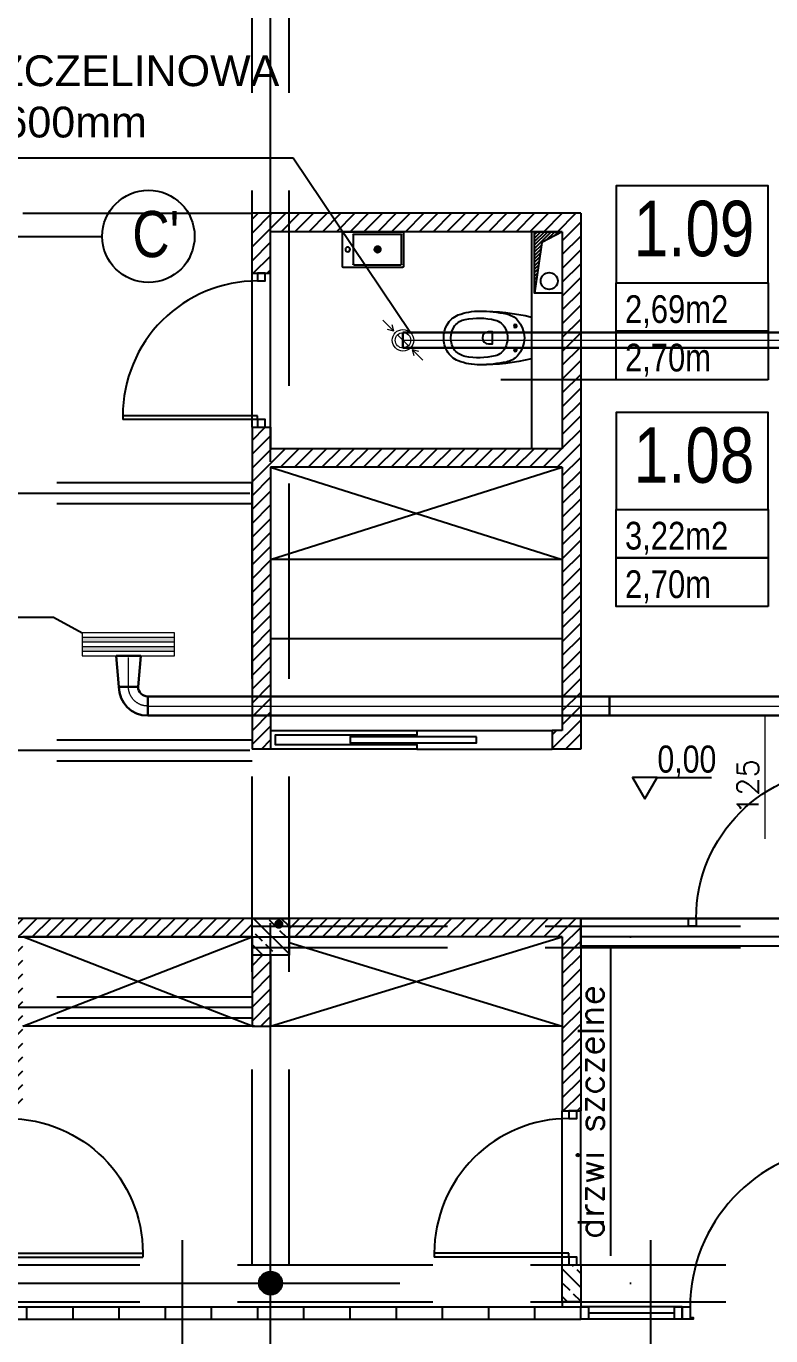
# Model space of a CAD drawing. Header units: millimetres. Extents: x -135140 to 267856, y -70704 to 149933.
# Drawn here: x 172045 to 176882, y -20799 to -12292 of the extents above; entities that cross this region are included whole.
import ezdxf
from ezdxf.enums import TextEntityAlignment as Align

# ---------------------------------------------------------------- set-up
doc = ezdxf.new("R2010")
doc.units = ezdxf.units.MM
doc.header["$LTSCALE"] = 99.9
for name, pattern in [('ACAD_ISO03W100', [30, 12, -18]), ('ACAD_ISO10W100', [18, 12, -3, 0, -3]), ('AUDIT_D_080509132939-0', [0]), ('DASHDOT', [25.4, 12.7, -6.35, 0, -6.35]), ('HIDDEN', [9.525, 6.35, -3.175])]:
    doc.linetypes.add(name, pattern=pattern)
for name, color, linetype in [('+48_ARMATURA', 251, 'Continuous'), ('+48_HACZE', 253, 'Continuous'), ('+48_KOTY', 250, 'Continuous'), ('+48_MEBLE', 251, 'Continuous'), ('+48_OPISY T', 251, 'Continuous'), ('+48_OPISY_POM', 250, 'Continuous'), ('+48_OSIE', 8, 'Continuous'), ('+48_PODCIĄG', 250, 'ACAD_ISO03W100'), ('+48_PRZEBICIA', 143, 'Continuous'), ('+48_SCIANY', 250, 'Continuous'), ('+48_SPUSTY', 150, 'Continuous'), ('+48_STOLARKA_DRZWI', 250, 'Continuous'), ('+48_STOLARKA_OKNA', 250, 'Continuous'), ('+48_SŁUPY', 251, 'Continuous'), ('+48_WIDOK', 250, 'Continuous'), ('+48_ŚCIANY_GK', 250, 'Continuous'), ('+48_ŻELBET', 250, 'Continuous'), ('ESI PROWADZĄCA', 3, 'Continuous'), ('ŚCIANY_', 250, 'Continuous')]:
    doc.layers.add(name, color=color, linetype=linetype)
for name, color, linetype, lineweight in [('2DH_SYM', 64, 'Continuous', 18), ('2DL_OBJ', 64, 'Continuous', 18), ('2DL_PRO_N1', 10, 'Continuous', 30), ('2DL_PRO_W11', 160, 'Continuous', 30), ('CP_AXISAC', 7, 'DASHDOT', 0), ('WENTYLACJA NAPISY', 7, 'Continuous', 25)]:
    doc.layers.add(name, color=color, linetype=linetype, lineweight=lineweight)
doc.styles.add('CP_ATTR', font='ROMANS.SHX')
doc.styles.get("Standard").update_dxf_attribs({"font": 'ARIAL.TTF'})
doc.styles.add('WRP_ARIAL', font='ARIAL.TTF', dxfattribs={"width": 0.8})

# ---------------------------------------------------------------- blocks, each defined once
blk = doc.blocks.new('drzwi')
at = {"layer": '+48_STOLARKA_DRZWI'}
for p, q in [((-2, 0), (-2, -70)), ((0, 0), (-2, 0)), ((0, 0), (0, -70)), ((-2, -70), (0, -70))]:
    blk.add_line(p, q, dxfattribs=at)
blk.add_arc((-2, 0), 70, 180, 270, dxfattribs=at)
blk = doc.blocks.new('DRZWI_90')
at = {"layer": '+48_STOLARKA_DRZWI'}
for points in [[(36405.46, 16749.33), (36405.46, 16744.33), (36410.46, 16744.33), (36410.46, 16749.33)], [(36405.46, 16654.33), (36405.46, 16649.33), (36410.46, 16649.33), (36410.46, 16654.33)]]:
    blk.add_lwpolyline(points, close=True, dxfattribs=at)
at = {"layer": '+48_STOLARKA_DRZWI', "xscale": 1.25, "yscale": 1.25, "zscale": 1.25, "rotation": 270}
blk.add_blockref('drzwi', (36405.46, 16654.33), dxfattribs=at)
blk = doc.blocks.new('wc_ego')
at = {"layer": '+48_ARMATURA'}
for p, q in [((13.6, 0), (-13.6, 0)), ((-9.2, -10.5), (-6.3, -10.5)), ((9.2, -10.5), (6.3, -10.5))]:
    blk.add_line(p, q, dxfattribs=at)
for points in [[(14.92, -47.55, 0.091012), (17.5, -33.49, 0.04468), (15.64, -16.3, 0.150678), (11.63, -9.05, 0.380316), (-11.63, -9.05, 0.150678), (-15.64, -16.3, 0.04468), (-17.5, -33.49, 0.091012), (-14.92, -47.55, 0.171854), (-8.54, -54.79, 0.258868), (8.54, -54.79, 0.171854)], [(-6.33, -17.09, 0.228329), (-11.6, -23.64, 0.112012), (-12.01, -43.05, 0.161795), (-8.11, -49.75, 0.320353), (8.11, -49.75, 0.161795), (12.01, -43.05, 0.112012), (11.6, -23.64, 0.228329), (6.33, -17.09, 0.236897)]]:
    blk.add_lwpolyline(points, format="xyb", close=True, dxfattribs=at)
blk.add_lwpolyline([(-3.86, -27.96), (-3.86, -25.31), (3.94, -25.31), (3.94, -27.96, -1), (-3.86, -27.96, -1)], format="xyb", dxfattribs=at)
for centre in [(-7.75, -10.5), (7.75, -10.5)]:
    blk.add_circle(centre, 1, dxfattribs=at)
for centre, start, end in [((128.21, -33.49), 166.71401, 180), ((-128.21, -33.49), 0, 13.28599)]:
    blk.add_arc(centre, 145.71, start, end, dxfattribs=at)
blk = doc.blocks.new('UMYWALKA_40')
at = {"layer": '+48_MEBLE'}
for p, q in [((-200, -225), (-200, 0)), ((200, 0), (-200, 0)), ((200, 0), (200, -225)), ((-185, -210), (-185, -20)), ((123, -15), (-180, -15)), ((128, -20), (128, -210)), ((-8, -115), (-52, -115)), ((-30, -93), (-30, -137)), ((195, -230), (-195, -230)), ((123, -215), (-180, -215))]:
    blk.add_line(p, q, dxfattribs=at)
for centre, radius in [((-30, -115), 20), ((-30, -115), 13), ((164, -115), 15)]:
    blk.add_circle(centre, radius, dxfattribs=at)
for centre, start, end in [((-180, -20), 90, 180), ((123, -20), 0, 90), ((-195, -225), 180, 270), ((-180, -210), 180, 270), ((123, -210), 270, 0), ((195, -225), 270, 0)]:
    blk.add_arc(centre, 5, start, end, dxfattribs=at)
blk = doc.blocks.new('y')
at = {"layer": '+48_MEBLE', "extrusion": (0, 0, -1)}
for centre, major_axis, start_param, end_param in [((69766.15, 11516.72), (-0.354, 0.354), 5.497787, 7.068583), ((69796.45, 11516.72), (0.354, 0.354), -0.785398, 0.785398), ((69762.05, 11507.22), (1.06, 1.06), 3.926991, 10.210176), ((69781.45, 11507.22), (-1.41, 1.41), 5.497787, 7.068583), ((69781.45, 11507.22), (-1.41, 1.41), 10.210176, 11.780972), ((69781.45, 11507.22), (0.919, 0.919), 3.926991, 5.497787), ((69781.45, 11507.22), (0.919, 0.919), 8.63938, 10.210176), ((69781.45, 11507.22), (-1.41, 1.41), 7.068583, 8.63938), ((69781.45, 11507.22), (0.919, 0.919), 5.497787, 7.068583), ((69781.45, 11507.22), (0.919, 0.919), 7.068583, 8.63938), ((69781.45, 11507.22), (-1.41, 1.41), 8.63938, 10.210176), ((69758.95, 11496.22), (0.354, 0.354), 2.356194, 3.926991), ((69766.15, 11497.72), (0.354, 0.354), 2.356194, 3.926991), ((69796.45, 11497.72), (-0.354, 0.354), 2.356194, 3.926991), ((69797.95, 11496.22), (-0.354, 0.354), 2.356194, 3.926991)]:
    blk.add_ellipse(centre, major_axis=major_axis, ratio=1, start_param=start_param, end_param=end_param, dxfattribs=at)
at = {"layer": '+48_ARMATURA', "xscale": -0.09999999999854481, "yscale": 0.1000000000058208, "zscale": 0.1}
blk.add_blockref('UMYWALKA_40', (69778.45, 11518.72), dxfattribs=at)
blk = doc.blocks.new('OZN_OSI')
at = {"layer": '+48_OSIE', "linetype": 'Continuous', "ltscale": 5}
blk.add_circle((0, -30), 30, dxfattribs=at)
at = {"layer": '+48_OSIE', "linetype": 'Continuous', "ltscale": 5, "style": 'WRP_ARIAL', "width": 0.8}
blk.add_attdef('NR', (-23.26, -43.54), '', height=30, dxfattribs=at)
blk = doc.blocks.new('OPISY_POM_METKA')
at = {"layer": '+48_OPISY_POM', "ltscale": 5}
for points in [[(0, -70), (109.71, -70), (109.71, 0), (0, 0)], [(109.71, -105), (0, -105), (0, -70), (109.71, -70)]]:
    blk.add_lwpolyline(points, close=True, dxfattribs=at)
at = {"layer": '+48_OPISY_POM'}
blk.add_lwpolyline([(109.71, -140), (0, -140), (0, -105), (109.71, -105)], close=True, dxfattribs=at)
at = {"layer": '+48_OPISY_POM', "ltscale": 5, "style": 'WRP_ARIAL', "width": 0.8}
for tag, p, height in [('NRPOM', (25.76, -50.8), 40), ('POW', (6.35, -98.98), 20)]:
    blk.add_attdef(tag, p, '', height=height, dxfattribs=at)
at = {"layer": '+48_OPISY_POM', "style": 'WRP_ARIAL', "width": 0.8}
blk.add_attdef('H', (6.35, -133.98), '', height=20, dxfattribs=at)
blk = doc.blocks.new('drzwi_100')
at = {"layer": '+48_STOLARKA_DRZWI'}
for points in [[(-110, -5), (-105, -5), (-105, 0), (-110, 0)], [(-5, -5), (0, -5), (0, 0), (-5, 0)]]:
    blk.add_lwpolyline(points, close=True, dxfattribs=at)
at = {"layer": '+48_STOLARKA_DRZWI', "xscale": 1.388888888890506, "yscale": 1.388888888888687, "zscale": 1.388888888888889}
blk.add_blockref('drzwi', (-5, -5), dxfattribs=at)
blk = doc.blocks.new('2DLAC041')
for p, q in [((0.6, 0.6), (1.3, 1.3)), ((0.6, 0.6), (0.7, 1)), ((-0.354, -0.354), (0.354, 0.354)), ((0.6, 0.6), (1, 0.7)), ((-1.3, -1.3), (-0.6, -0.6)), ((-0.6, -0.6), (-1, -0.7)), ((-0.6, -0.6), (-0.7, -1))]:
    blk.add_line(p, q)
for radius in [0.7, 0.5]:
    blk.add_circle((0, 0), radius)
at = {"linetype": 'ByBlock', "style": 'CP_ATTR', "flags": 9}
for tag, p in [('NAME', (-0.092, -0.018)), ('NUMBER', (-0.092, -0.018)), ('GROUP', (-0.092, -0.018)), ('ARTICLE', (-0.092, -0.019)), ('CHARACTER', (-0.092, -0.019)), ('TEMPERATURE', (-0.092, -0.018)), ('FLOW', (-0.092, -0.018)), ('PRODUCT-TYPE', (-0.092, -0.019)), ('ORDER-NO', (-0.092, -0.019)), ('PRODUCER', (-0.092, -0.019)), ('PN', (-0.091, -0.018)), ('OTHER', (-0.091, -0.018)), ('DN', (-0.091, -0.019)), ('POWER', (-0.091, -0.019)), ('VOLTAGE', (-0.091, -0.019))]:
    blk.add_attdef(tag, text='', height=0.00005, dxfattribs=at).set_placement(p, align=Align.MIDDLE_LEFT)
blk = doc.blocks.new('2CP_AC_TRNS_RO_D125_D160_L200_O0_Z0_E0_F0')
at = {"ltscale": 0.15}
for p, q in [((0, 62.5), (200, 80)), ((0, -62.5), (0, 62.5)), ((0, 62.5), (0, 62.5)), ((200, -80), (200, 80)), ((200, 80), (200, 80)), ((0, -62.5), (0, -62.5)), ((0, -62.5), (200, -80)), ((200, -80), (200, -80))]:
    blk.add_line(p, q, dxfattribs=at)
at = {"layer": 'CP_AXISAC', "ltscale": 0.15}
for p, q in [((0, 0), (0, 0)), ((0, 0), (200, 0)), ((200, 0), (200, 0))]:
    blk.add_line(p, q, dxfattribs=at)
at = {"linetype": 'ByBlock', "ltscale": 0.15, "style": 'CP_ATTR', "flags": 9}
for tag in ['NAME', 'PRODUCER', 'PRODUCT-TYPE', 'ARTICLE', 'FLOW', 'OTHER']:
    blk.add_attdef(tag, (0, 0), '', height=0.0001, dxfattribs=at)
blk = doc.blocks.new('2DLAC020')
for p, q in [((-0.5, 0.3), (0.5, 0.3)), ((-0.5, 0.1), (0.5, 0.1)), ((-0.5, -0.1), (0.5, -0.1)), ((-0.5, -0.3), (0.5, -0.3))]:
    blk.add_line(p, q)
blk.add_lwpolyline([(-0.5, -0.5), (0.5, -0.5), (0.5, 0.5), (-0.5, 0.5)], close=True)
for points in [[(-0.5, 0.3), (0.5, 0.3), (-0.5, 0.1), (0.5, 0.1)], [(-0.5, -0.1), (0.5, -0.1), (-0.5, -0.3), (0.5, -0.3)]]:
    blk.add_solid(points)
at = {"linetype": 'ByBlock', "style": 'CP_ATTR', "flags": 9}
for tag, p in [('NAME', (-0.092, -0.018)), ('NUMBER', (-0.092, -0.018)), ('GROUP', (-0.092, -0.018)), ('ARTICLE', (-0.092, -0.019)), ('CHARACTER', (-0.092, -0.019)), ('TEMPERATURE', (-0.092, -0.018)), ('FLOW', (-0.092, -0.018)), ('PRODUCT-TYPE', (-0.092, -0.019)), ('ORDER-NO', (-0.092, -0.019)), ('PRODUCER', (-0.092, -0.019)), ('PN', (-0.091, -0.018)), ('OTHER', (-0.091, -0.018)), ('DN', (-0.091, -0.019)), ('POWER', (-0.091, -0.019)), ('VOLTAGE', (-0.091, -0.019))]:
    blk.add_attdef(tag, text='', height=0.00005, dxfattribs=at).set_placement(p, align=Align.MIDDLE_LEFT)
blk = doc.blocks.new('2CP_AC_ELBW_RO_D125_D125_R125_A90_E0_F0')
at = {"ltscale": 0.15}
for p, q in [((187.5, 125), (62.5, 125)), ((62.5, 125), (62.5, 125)), ((187.5, 125), (187.5, 125)), ((0, -62.5), (0, 62.5)), ((0, 62.5), (0, 62.5)), ((0, -62.5), (0, -62.5))]:
    blk.add_line(p, q, dxfattribs=at)
for radius in [187.5, 62.5]:
    blk.add_arc((0, 125), radius, 270, 0, dxfattribs=at)
at = {"layer": 'CP_AXISAC', "ltscale": 0.15}
for p, q in [((125, 125), (125, 125)), ((0, 0), (0, 0))]:
    blk.add_line(p, q, dxfattribs=at)
blk.add_arc((0, 125), 125, 270, 0, dxfattribs=at)
at = {"linetype": 'ByBlock', "ltscale": 0.15, "style": 'CP_ATTR', "flags": 9}
for tag in ['NAME', 'PRODUCER', 'PRODUCT-TYPE', 'ARTICLE', 'FLOW', 'OTHER']:
    blk.add_attdef(tag, (0, 0), '', height=0.0001, dxfattribs=at)
blk = doc.blocks.new('2CP_AC_PIPE_RO')
at = {"ltscale": 0.15}
for p, q in [((1, 0.5), (0, 0.5)), ((0, 0.5), (0, -0.5)), ((1, -0.5), (1, 0.5)), ((0, -0.5), (1, -0.5))]:
    blk.add_line(p, q, dxfattribs=at)
at = {"layer": 'CP_AXISAC', "ltscale": 0.15}
blk.add_line((0, 0), (1, 0), dxfattribs=at)
at = {"linetype": 'ByBlock', "ltscale": 0.15, "style": 'CP_ATTR', "flags": 9}
for tag in ['NAME', 'PRODUCER', 'PRODUCT-TYPE', 'ARTICLE', 'FLOW', 'OTHER']:
    blk.add_attdef(tag, (0, 0), '', height=0.0001, dxfattribs=at)
blk = doc.blocks.new('CPHS_DS09')
blk.add_line((0, 0), (-2, 0))
at = {"style": 'CP_ATTR', "flags": 14}
blk.add_attdef('FI', text='', height=0.35, dxfattribs=at).set_placement((-1.807, 0.275), align=Align.MIDDLE)
at = {"style": 'CP_ATTR', "flags": 12}
blk.add_attdef('EVAL_W_MM', text='', height=0.35, dxfattribs=at).set_placement((-1.604, 0.275), align=Align.MIDDLE_LEFT)
at = {"linetype": 'ByBlock', "style": 'CP_ATTR', "flags": 9}
blk.add_attdef('VAL', text='', height=0.00005, dxfattribs=at).set_placement((-1.342, 0.182), align=Align.MIDDLE_LEFT)

msp = doc.modelspace()

# ---------------------------------------------------------------- hatches: boundary and pattern name
at = {"layer": '+48_HACZE'}
h = msp.add_hatch(dxfattribs=at)
h.set_pattern_fill('ANSI31', color=256, scale=20, angle=180, style=0)
h.set_pattern_definition([(225, (-523422.42, -128919.54), (44.9012806, -44.9012806), [])])
h.paths.add_polyline_path([(173632.4, -13897.4), (173512.4, -13897.4), (173512.4, -13507.4), (175647.4, -13507.4), (175647.4, -16987.4), (175462.4, -16987.4), (175462.4, -16867.4), (175527.4, -16867.4), (175527.4, -15157.4), (173632.4, -15157.4), (173632.4, -16987.4), (173512.4, -16987.4), (173512.4, -14897.4), (173632.4, -14897.4), (173632.4, -15037.4), (175527.4, -15037.4), (175527.4, -13627.4), (173632.4, -13627.4)])
h = msp.add_hatch(dxfattribs=at)
h.set_pattern_fill('ANSI31', color=256, scale=20, angle=180, style=0)
h.set_pattern_definition([(225, (-523422.42, -128919.54), (44.9012806, -44.9012806), [])])
h.paths.add_polyline_path([(173512.4, -18207.4), (173512.4, -18087.4), (171902.4, -18087.4), (171902.4, -19337.4), (172022.4, -19337.4), (172022.4, -18207.4)])
h.paths.add_polyline_path([(173632.4, -18327.4), (173512.4, -18327.4), (173512.4, -18787.4), (173632.4, -18787.4)])
h.paths.add_polyline_path([(173752.4, -18087.4), (173752.4, -18207.4), (175527.4, -18207.4), (175527.4, -19337.4), (175647.4, -19337.4), (175647.4, -18087.4)])
at = {"layer": '+48_HACZE', "linetype": 'AUDIT_D_080509132939-0'}
h = msp.add_hatch(dxfattribs=at)
h.set_pattern_fill('ANSI33', color=256, scale=20, angle=90, style=0)
h.set_pattern_definition([(135, (-523422.42, -141219.54), (-89.802561, -89.802561), []), (135, (-523422.42, -141129.74), (-89.802561, -89.802561), [63.5, -31.75])])
h.paths.add_polyline_path([(173512.4, -18087.4), (173752.4, -18087.4), (173752.4, -18327.4), (173512.4, -18327.4)])
at = {"layer": '+48_HACZE'}
h = msp.add_hatch(dxfattribs=at)
h.set_pattern_fill('ANSI31', color=256, scale=3, angle=180, style=0)
h.set_pattern_definition([(225, (-523422.417, -128919.542), (6.73519209, -6.73519209), [])])
edge = h.paths.add_edge_path()
edge.add_arc((173632.4, -20456.9), 75, 0, 360)
at = {"layer": '+48_HACZE', "linetype": 'AUDIT_D_080509132939-0'}
h = msp.add_hatch(dxfattribs=at)
h.set_pattern_fill('ANSI33', color=256, scale=20, angle=90, style=0)
h.set_pattern_definition([(135, (-523422.42, -128919.54), (-89.802561, -89.802561), []), (135, (-523422.42, -128829.74), (-89.802561, -89.802561), [63.5, -31.75])])
h.paths.add_polyline_path([(175527.4, -20337.4), (175647.4, -20337.4), (175647.4, -20577.4), (175527.4, -20577.4)])
at = {"layer": '+48_OPISY T'}
h = msp.add_hatch(color=256, dxfattribs=at)
edge = h.paths.add_edge_path()
edge.add_arc((173686.1, -18125.1), 30, 0, 360)
at = {"layer": '+48_PRZEBICIA'}
h = msp.add_hatch(dxfattribs=at)
h.set_pattern_fill('ANSI31', color=256, scale=5, style=0)
h.set_pattern_definition([(45, (-523407.274, -128549.541), (-11.22532015, 11.22532015), [])])
h.paths.add_polyline_path([(175347.4, -13627.4), (175347.4, -14027.4), (175394.1, -13696.4), (175527.4, -13627.4)])

# ---------------------------------------------------------------- linework, layer by layer
at = {"layer": '+48_KOTY', "ltscale": 5}
msp.add_line((176144.8, -17172.4), (176496.8, -17172.4), dxfattribs=at)
msp.add_lwpolyline([(176064.7, -17311.1), (176144.8, -17172.4), (175984.6, -17172.4)], close=True, dxfattribs=at)
at = {"layer": '+48_MEBLE'}
for p, q in [((173632.4, -15757.4), (175527.4, -15157.4)), ((173632.4, -15157.4), (175527.4, -15757.4)), ((175527.4, -15757.4), (173632.4, -15757.4)), ((175527.4, -16272.4), (173627.4, -16272.4)), ((173512.4, -18787.4), (172022.4, -18207.4)), ((172022.4, -18787.4), (173512.4, -18207.4)), ((173632.4, -18787.4), (175527.4, -18207.4)), ((173752.4, -18244.1), (175527.4, -18787.4))]:
    msp.add_line(p, q, dxfattribs=at)
for points in [[(173527.4, -18787.4), (172022.4, -18787.4)], [(175527.4, -18787.4), (173632.4, -18787.4)]]:
    msp.add_lwpolyline(points, dxfattribs=at)
at = {"layer": '+48_OPISY_POM'}
for p, q in [((173060.4, -22642.7), (173060.4, -20177.9)), ((176103.6, -22642.7), (176103.6, -20177.9))]:
    msp.add_line(p, q, dxfattribs=at)
msp.add_lwpolyline([(175877.7, -14589.2), (175127.7, -14589.2)], dxfattribs=at)
at = {"layer": '+48_OSIE', "linetype": 'ACAD_ISO10W100', "ltscale": 5}
for p, q in [((173632.4, -24112.6), (173632.4, 2159.1)), ((159487.3, -13657.4), (172538.9, -13657.4)), ((159487.3, -18207.4), (190440.4, -18207.4)), ((159487.3, -20457.4), (190440.4, -20457.4))]:
    msp.add_line(p, q, dxfattribs=at)
for points in [[(173497.4, -15327.4), (165152.4, -15327.4)], [(173497.4, -16997.4), (165152.4, -16997.4)], [(173512.4, -18667.4), (165152.4, -18667.4)]]:
    msp.add_lwpolyline(points, dxfattribs=at)
at = {"layer": '+48_PODCIĄG', "linetype": 'HIDDEN', "ltscale": 2}
for p, q in [((173512.4, -20337.4), (173512.4, 92.6)), ((173752.4, -20337.4), (173752.4, 92.6)), ((173512.4, -18138.9), (189352.3, -18138.9)), ((173512.4, -18275.9), (189352.3, -18275.9))]:
    msp.add_line(p, q, dxfattribs=at)
for points in [[(173512.4, -15258.9), (165152.4, -15258.9)], [(173512.4, -15395.9), (165152.4, -15395.9)], [(173512.4, -16928.9), (165152.4, -16928.9)], [(173512.4, -17065.9), (165152.4, -17065.9)], [(173512.4, -18598.9), (165152.4, -18598.9)], [(173512.4, -18735.9), (165152.4, -18735.9)], [(171514.9, -20337.4), (177447.4, -20337.4)], [(171514.9, -20577.4), (177447.4, -20577.4)]]:
    msp.add_lwpolyline(points, dxfattribs=at)
at = {"layer": '+48_PRZEBICIA', "linetype": 'Continuous'}
msp.add_lwpolyline([(175527.4, -13627.4), (175527.4, -14027.4), (175347.4, -14027.4), (175347.4, -13627.4)], close=True, dxfattribs=at)
msp.add_lwpolyline([(175527.4, -13627.4), (175394.1, -13696.4), (175347.4, -14027.4)], dxfattribs=at)
at = {"layer": '+48_SCIANY'}
for p, q in [((175647.4, -13507.4), (173512.4, -13507.4)), ((173512.4, -13897.4), (173512.4, -13507.4)), ((175647.4, -13507.4), (175647.4, -16987.4)), ((173632.4, -13897.4), (173632.4, -13627.4)), ((175527.4, -13627.4), (173632.4, -13627.4)), ((175527.4, -13627.4), (175527.4, -15037.4)), ((175527.4, -15037.4), (173632.4, -15037.4)), ((175527.4, -15157.4), (173632.4, -15157.4)), ((175527.4, -15157.4), (175527.4, -16867.4)), ((175462.4, -16867.4), (175462.4, -16987.4)), ((175647.4, -18087.4), (171902.4, -18087.4)), ((175647.4, -18087.4), (175647.4, -18187.4)), ((173512.4, -18207.4), (172022.4, -18207.4)), ((175527.4, -18207.4), (173752.4, -18207.4)), ((175527.4, -19337.4), (175647.4, -19337.4))]:
    msp.add_line(p, q, dxfattribs=at)
at = {"layer": '+48_SCIANY', "ltscale": 3}
for p, q in [((175647.4, -18087.4), (175647.4, -19337.4)), ((175527.4, -18207.4), (175527.4, -19337.4))]:
    msp.add_line(p, q, dxfattribs=at)
at = {"layer": '+48_SCIANY', "linetype": 'AUDIT_D_080509132939-0'}
for p, q in [((173512.4, -18207.4), (173512.4, -18787.4)), ((173632.4, -18327.4), (173632.4, -18787.4)), ((173512.4, -18787.4), (173632.4, -18787.4))]:
    msp.add_line(p, q, dxfattribs=at)
at = {"layer": '+48_SCIANY'}
for points in [[(173512.4, -13897.4), (173632.4, -13897.4)], [(173512.4, -14897.4), (173512.4, -16987.4)], [(173512.4, -14897.4), (173632.4, -14897.4)], [(173632.4, -14897.4), (173632.4, -15037.4)], [(173632.4, -15157.4), (173632.4, -16987.4)], [(175527.4, -16867.4), (175462.4, -16867.4)], [(173632.4, -16987.4), (173512.4, -16987.4)], [(175647.4, -16987.4), (175462.4, -16987.4)]]:
    msp.add_lwpolyline(points, dxfattribs=at)
at = {"layer": '+48_SCIANY', "ltscale": 0.3}
msp.add_lwpolyline([(175527.4, -20337.4), (175647.4, -20337.4), (175647.4, -20577.4), (175527.4, -20577.4)], close=True, dxfattribs=at)
for points in [[(175527.4, -20577.4), (175527.4, -20610.4)], [(175647.4, -20577.4), (175647.4, -20610.4)]]:
    msp.add_lwpolyline(points, dxfattribs=at)
at = {"layer": '+48_SPUSTY'}
msp.add_circle((175442.6, -13947.4), 55, dxfattribs=at)
at = {"layer": '+48_STOLARKA_DRZWI'}
msp.add_lwpolyline([(174970.4, -16907.4), (174150.4, -16907.4), (174150.4, -16947.4), (174970.4, -16947.4), (174970.4, -16907.4)], dxfattribs=at)
msp.add_arc((177401.8, -20615.1), 1044.4, 94.0839, 179.91268, dxfattribs=at)
at = {"layer": '+48_STOLARKA_OKNA'}
for p, q in [((176347.4, -18087.4), (175647.4, -18087.4)), ((175647.4, -18137.4), (176347.4, -18137.4)), ((171422.4, -20610.4), (175647.4, -20610.4)), ((171422.4, -20690.4), (175647.4, -20690.4))]:
    msp.add_line(p, q, dxfattribs=at)
for points in [[(172047.4, -20610.4), (172047.4, -20690.4)], [(172347.4, -20610.4), (172347.4, -20690.4)], [(172647.4, -20610.4), (172647.4, -20690.4)], [(172947.4, -20610.4), (172947.4, -20690.4)], [(173247.4, -20610.4), (173247.4, -20690.4)], [(173547.4, -20610.4), (173547.4, -20690.4)], [(173847.4, -20610.4), (173847.4, -20690.4)], [(174147.4, -20610.4), (174147.4, -20690.4)], [(174447.4, -20610.4), (174447.4, -20690.4)], [(174747.4, -20610.4), (174747.4, -20690.4)], [(175047.4, -20610.4), (175047.4, -20690.4)], [(175347.4, -20610.4), (175347.4, -20690.4)], [(176307.4, -20610.4), (175647.4, -20610.4)], [(175697.4, -20650.4), (176257.4, -20650.4)], [(176307.4, -20610.4), (176357.4, -20610.4), (176357.4, -20680.4), (176377.4, -20680.4), (176377.4, -20690.4), (176307.4, -20690.4), (176307.4, -20610.4)], [(176307.4, -20690.4), (175647.4, -20690.4)]]:
    msp.add_lwpolyline(points, dxfattribs=at)
for points in [[(175647.4, -20610.4), (175697.4, -20610.4), (175697.4, -20690.4), (175647.4, -20690.4)], [(176257.4, -20610.4), (176307.4, -20610.4), (176307.4, -20690.4), (176257.4, -20690.4)]]:
    msp.add_lwpolyline(points, close=True, dxfattribs=at)
at = {"layer": '+48_SŁUPY', "linetype": 'AUDIT_D_080509132939-0'}
msp.add_circle((173632.4, -20456.9), 75, dxfattribs=at)
at = {"layer": '+48_WIDOK', "linetype": 'HIDDEN', "ltscale": 3}
for p, q in [((172022.4, -13507.4), (173512.4, -13507.4)), ((173512.4, -14897.4), (173512.4, -13897.4)), ((174582.4, -16867.4), (175462.4, -16867.4)), ((174582.4, -16987.4), (175462.4, -16987.4)), ((177447.4, -18087.4), (175647.4, -18087.4)), ((177447.4, -18207.4), (175647.4, -18207.4)), ((175527.4, -20337.4), (175527.4, -19337.4)), ((175647.4, -20337.4), (175647.4, -19337.4))]:
    msp.add_line(p, q, dxfattribs=at)
at = {"layer": '+48_WIDOK'}
for p, q in [((175327.4, -13627.4), (175327.4, -15037.4)), ((176307.4, -20630.4), (176307.4, -20630.4))]:
    msp.add_line(p, q, dxfattribs=at)
at = {"layer": '+48_ŚCIANY_GK'}
msp.add_lwpolyline([(173632.4, -16867.4), (174582.4, -16867.4), (174582.4, -16897.4), (173662.4, -16897.4), (173662.4, -16957.4), (174582.4, -16957.4), (174582.4, -16987.4), (173632.4, -16987.4)], dxfattribs=at)
at = {"layer": '+48_ŻELBET', "linetype": 'Continuous'}
msp.add_lwpolyline([(173512.4, -18087.4), (173752.4, -18087.4), (173752.4, -18327.4), (173512.4, -18327.4)], close=True, dxfattribs=at)
at = {"ltscale": 0.15}
for p, q in [((170448.2, -13147.2), (173780.1, -13147.2)), ((173780.1, -13147.2), (174541.7, -14282.4)), ((168890.1, -16130.1), (172221.9, -16130.1)), ((172221.9, -16130.1), (172409.4, -16233.2))]:
    msp.add_line(p, q, dxfattribs=at)
at = {"layer": 'ESI PROWADZĄCA', "ltscale": 0.15}
msp.add_lwpolyline([(175647.4, -18087.4), (177447.4, -18087.4), (177447.4, -18267.4), (175647.4, -18267.4)], close=True, dxfattribs=at)
at = {"layer": 'WENTYLACJA NAPISY'}
msp.add_lwpolyline([(175841.3, -18267.4), (175841.3, -20279.8)], dxfattribs=at)

# ---------------------------------------------------------------- block references
at = {"layer": '+48_ARMATURA', "xscale": 10, "yscale": 10, "zscale": 10}
msp.add_blockref('y', (-523486.8, -128814.5), dxfattribs=at)
at = {"layer": '+48_ARMATURA', "xscale": -10, "yscale": 10, "zscale": 10, "rotation": 270}
msp.add_blockref('wc_ego', (175327.4, -14317.4), dxfattribs=at)
at = {"layer": '+48_OPISY_POM'}
ref = msp.add_blockref('OPISY_POM_METKA', (175877.7, -13329.2), dxfattribs=dict(at, xscale=9, yscale=9, zscale=8.999999999984084))
ref.add_attrib('H', '2,70m', (175934.9, -14535), dxfattribs={"height": 180, "style": 'WRP_ARIAL', "width": 0.8})
ref.add_attrib('NRPOM', '1.09', (175991.9, -13786.4), dxfattribs={"ltscale": 5, "height": 360, "style": 'WRP_ARIAL', "width": 0.8})
ref.add_attrib('POW', '2,69m2', (175934.9, -14220), dxfattribs={"ltscale": 5, "height": 180, "style": 'WRP_ARIAL', "width": 0.8})
ref = msp.add_blockref('OPISY_POM_METKA', (175877.7, -14800.9), dxfattribs=dict(at, xscale=9, yscale=8.999999999970896, zscale=8.999999999984084))
ref.add_attrib('H', '2,70m', (175934.9, -16006.7), dxfattribs={"height": 180, "style": 'WRP_ARIAL', "width": 0.8})
ref.add_attrib('NRPOM', '1.08', (175991.9, -15258.1), dxfattribs={"ltscale": 5, "height": 360, "style": 'WRP_ARIAL', "width": 0.8})
ref.add_attrib('POW', '3,22m2', (175934.9, -15691.7), dxfattribs={"ltscale": 5, "height": 180, "style": 'WRP_ARIAL', "width": 0.8})
at = {"layer": '+48_OSIE'}
ref = msp.add_blockref('OZN_OSI', (172838.9, -13357.4), dxfattribs=dict(at, xscale=10, yscale=10, zscale=10))
ref.add_attrib('NR', "C'", (172734.2, -13792.8), dxfattribs={"linetype": 'Continuous', "ltscale": 5, "height": 300, "style": 'WRP_ARIAL', "width": 0.8})
at = {"layer": '+48_STOLARKA_DRZWI', "yscale": 10, "zscale": 10}
for p, xscale in [((-190507.2, -181390.7), 10), ((535982, -186830.7), -10), ((-188483.5, -186830.7), 10)]:
    msp.add_blockref('DRZWI_90', p, dxfattribs=dict(at, xscale=xscale))
at = {"layer": '2DH_SYM', "ltscale": 0.15}
ref = msp.add_blockref('CPHS_DS09', (176842.6, -16770.7), dxfattribs=dict(at, xscale=400, yscale=400, zscale=400, rotation=90))
ref.add_attrib('EVAL_W_MM', '125', dxfattribs={"layer": '0', "height": 140, "rotation": 90, "style": 'CP_ATTR', "flags": 12}).set_placement((176732.6, -17412.3), align=Align.MIDDLE_LEFT)
at = {"layer": '2DL_OBJ', "ltscale": 0.15}
for name, p, xscale, yscale, zscale, rotation in [('2DLAC041', (174492.7, -14332.4), 100, 100, 100, 270), ('2DLAC020', (172709.4, -16308.2), 600, 150, 150, 180)]:
    msp.add_blockref(name, p, dxfattribs=dict(at, xscale=xscale, yscale=yscale, zscale=zscale, rotation=rotation))
at = {"layer": '2DL_PRO_N1', "ltscale": 0.15, "zscale": 125, "rotation": 90}
msp.add_blockref('2CP_AC_TRNS_RO_D125_D160_L200_O0_Z0_E0_F0', (172709.4, -16583.2), dxfattribs=at)
at = {"layer": '2DL_PRO_N1', "ltscale": 0.15, "yscale": -1, "zscale": 125, "rotation": 180}
msp.add_blockref('2CP_AC_ELBW_RO_D125_D125_R125_A90_E0_F0', (172834.4, -16708.2), dxfattribs=at)
at = {"layer": '2DL_PRO_N1', "ltscale": 0.15, "yscale": 125, "zscale": 125}
for p, xscale in [((172834.4, -16708.2), 3000), ((175834.4, -16708.2), 2182.916783499124)]:
    msp.add_blockref('2CP_AC_PIPE_RO', p, dxfattribs=dict(at, xscale=xscale))
at = {"layer": '2DL_PRO_W11', "ltscale": 0.15, "xscale": 3000, "yscale": 100, "zscale": 100}
msp.add_blockref('2CP_AC_PIPE_RO', (174492.7, -14332.4), dxfattribs=at)
at = {"layer": 'ŚCIANY_', "xscale": -10, "yscale": 10, "zscale": 10, "rotation": 180}
msp.add_blockref('drzwi_100', (177447.4, -18137.4), dxfattribs=at)

# ---------------------------------------------------------------- texts
at = {"layer": '+48_KOTY', "style": 'WRP_ARIAL', "width": 0.8}
msp.add_attdef('0,00', (176145.5, -17140.9), '', height=176, dxfattribs=at)
at = {"ltscale": 0.15, "insert": (170476.5, -12481.8), "char_height": 200, "width": 5313.962, "attachment_point": 1}
msp.add_mtext('KRATKA SZCZELINOWA \\PKSV 2 , L= 600mm', dxfattribs=at)
at = {"layer": 'WENTYLACJA NAPISY', "insert": (175628.3, -20170.2), "char_height": 169.531, "width": 522008.156, "attachment_point": 1, "rotation": 90, "style": 'CP_ATTR'}
msp.add_mtext('drzwi szczelne', dxfattribs=at)

doc.saveas('drawing.dxf')
